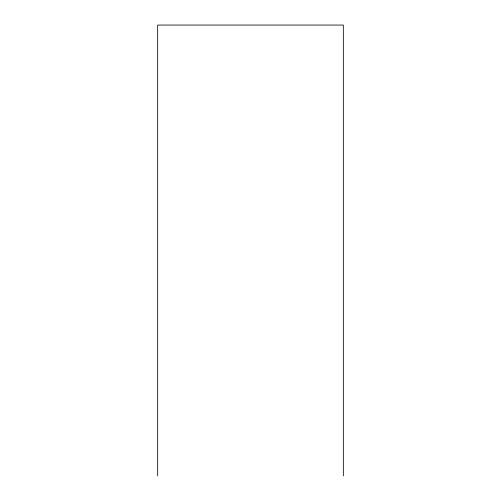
<?xml version="1.0" encoding="UTF-8"?>
<svg xmlns="http://www.w3.org/2000/svg" width="501" height="501" viewBox="0 0 501 501"><rect width="100%" height="100%" fill="white"/><g stroke="black" fill="none" stroke-linecap="round" stroke-linejoin="round"><path stroke-width="0.75" d="M343.335 475.95L343.335 25.05L157.665 25.05L157.665 475.95"/></g></svg>
